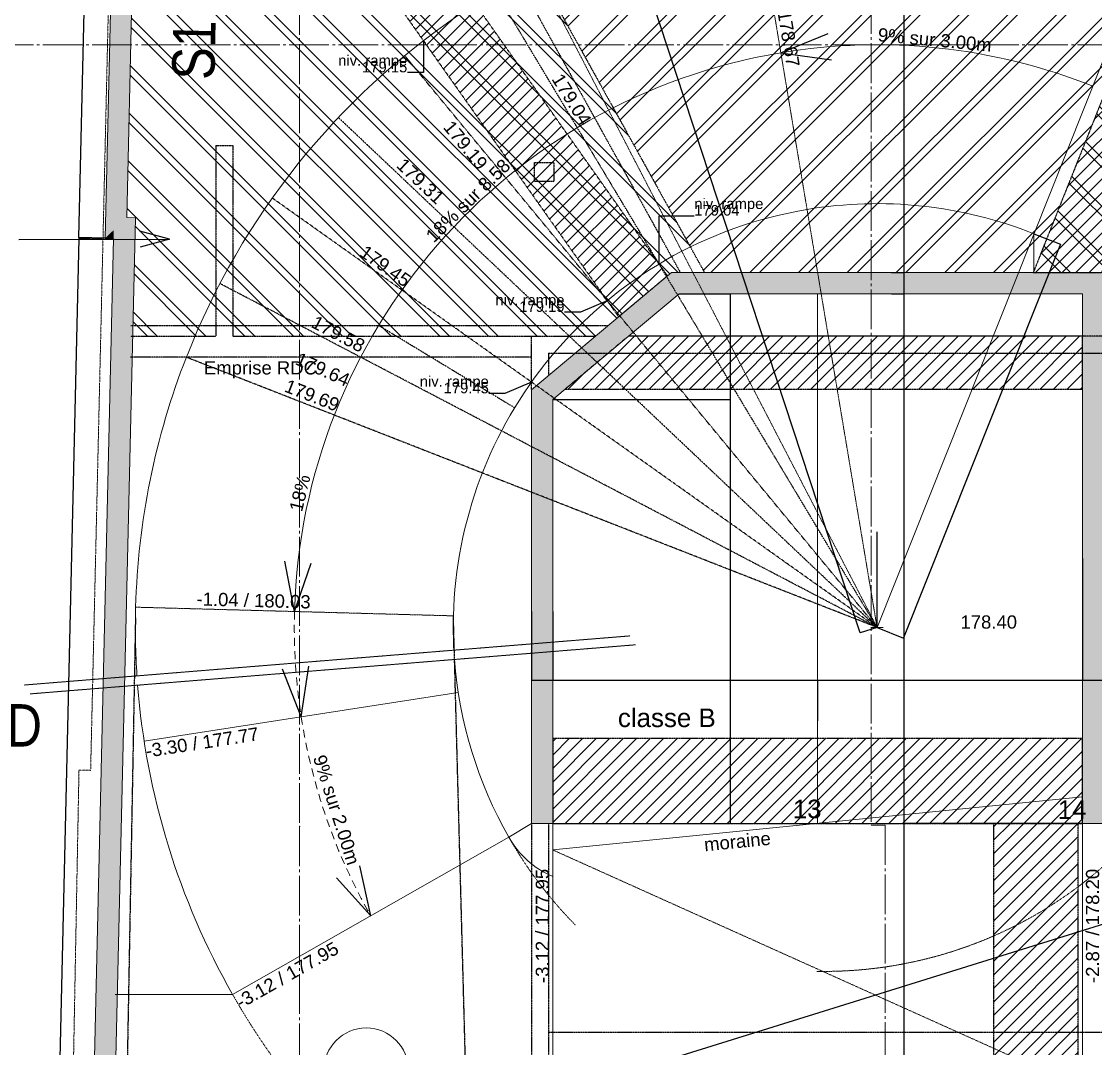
# Model space of a CAD drawing. Header units: centimetres. Extents: x -4990 to 114398, y -61489 to -12305.
# Drawn here: x 56264 to 57278, y -15117 to -14147 of the extents above; entities that cross this region are included whole.
import ezdxf

# ---------------------------------------------------------------- set-up
doc = ezdxf.new("R2010")
doc.units = ezdxf.units.CM
doc.header["$LTSCALE"] = 0.5
for name, pattern in [('Axe 15', [0.88, 0.75, -0.065, 0, -0.065]), ('Mixte 15', [0.93, 0.75, -0.065, 0.05, -0.065]), ('Mixte 8_2 tirets', [0.695, 0.4, -0.065, 0.05, -0.065, 0.05, -0.065]), ('Pointillé 1', [0.09, 0.05, -0.04]), ('Pointillé 1_5', [0.125, 0.075, -0.05]), ('Pointillé 3', [0.25, 0.15, -0.1])]:
    doc.linetypes.add(name, pattern=pattern)
doc.layers.get('0').update_dxf_attribs({"linetype": 'CONTINUOUS'})
doc.layers.get('DEFPOINTS').update_dxf_attribs({"linetype": 'CONTINUOUS'})
for name, color, linetype in [('01_cote_gen', 4, 'CONTINUOUS'), ('01_poch_murs', 253, 'CONTINUOUS'), ('1  Hachures', 7, 'CONTINUOUS'), ('1  Hachures_coupées', 7, 'CONTINUOUS'), ('1  MURS', 7, 'CONTINUOUS'), ('6 COMPL 2D', 7, 'CONTINUOUS'), ('6 Compl 2D 2 Détails', 7, 'CONTINUOUS'), ('6 Traits de Coupes', 7, 'CONTINUOUS'), ('7 ABORDS', 7, 'CONTINUOUS'), ('8  TEXTES', 7, 'CONTINUOUS'), ('8 Text 2 Détails', 7, 'CONTINUOUS'), ('9  COTATIONS', 7, 'CONTINUOUS')]:
    doc.layers.add(name, color=color, linetype=linetype)
doc.styles.get("Standard").update_dxf_attribs({"font": 'arial.ttf'})
doc.styles.add('STYLE_GENERE_1', font='')
doc.styles.add('STYLE_GENERE_2', font='')
doc.styles.add('STYLE_GENERE_3', font='')
doc.styles.get('STYLE_GENERE_1').set_extended_font_data('Arial Occidental')
doc.styles.get('STYLE_GENERE_2').set_extended_font_data('Univers LT 57 Condensed')
doc.styles.get('STYLE_GENERE_3').set_extended_font_data('Arial Occidental')
doc.dimstyles.new('STYLE_GENERE__2', dxfattribs={"dimtxt": 0.1, "dimasz": 0.095, "dimexe": 0.18, "dimexo": 0, "dimgap": 0.09, "dimtad": 1, "dimtih": 1, "dimtoh": 1, "dimdec": 0, "dimlfac": 100, "dimzin": 0, "dimdsep": 46, "dimtxsty": 'STYLE_GENERE_3', "dimblk": 'ARROWHEAD_7', "dimblk1": 'ARROWHEAD_7', "dimblk2": 'ARROWHEAD_7', "dimcen": 0.09, "dimclrd": 7, "dimclre": 7, "dimclrt": 256, "dimadec": 1, "dimazin": 0, "dimtfac": 1, "dimtdec": 4, "dimtmove": 0, "dimatfit": 3, "dimfxl": 1, "dimtolj": 1, "dimtzin": 0, "dimarcsym": 0})
doc.dimstyles.new('STYLE_GENERE__4', dxfattribs={"dimtxt": 0.1, "dimasz": 0.095, "dimexe": 0.18, "dimexo": 0, "dimgap": 0.09, "dimtad": 1, "dimdec": 0, "dimlfac": 100, "dimzin": 0, "dimdsep": 46, "dimtxsty": 'STYLE_GENERE_3', "dimblk": 'ARROWHEAD_7', "dimblk1": 'ARROWHEAD_7', "dimblk2": 'ARROWHEAD_7', "dimcen": 0.09, "dimclrd": 7, "dimclre": 7, "dimclrt": 256, "dimadec": 1, "dimazin": 0, "dimtfac": 1, "dimtdec": 4, "dimtmove": 0, "dimatfit": 3, "dimfxl": 1, "dimtolj": 1, "dimtzin": 0, "dimarcsym": 0})
doc.dimstyles.new('STYLE_GENERE__5', dxfattribs={"dimtxt": 0.1, "dimasz": 0.095, "dimexe": 0.18, "dimexo": 0, "dimgap": 0.09, "dimtad": 1, "dimdec": 0, "dimlfac": 100, "dimzin": 0, "dimdsep": 46, "dimtxsty": 'STYLE_GENERE_3', "dimblk": 'ARROWHEAD_7', "dimblk1": 'ARROWHEAD_7', "dimblk2": 'ARROWHEAD_7', "dimcen": 0.09, "dimclrd": 7, "dimclre": 7, "dimclrt": 256, "dimadec": 1, "dimazin": 0, "dimtfac": 1, "dimtdec": 4, "dimtmove": 2, "dimatfit": 3, "dimfxl": 1, "dimtolj": 1, "dimtzin": 0, "dimarcsym": 0})
doc.dimstyles.new('STYLE_GENERE__7', dxfattribs={"dimtxt": 0.18, "dimasz": 0.1368, "dimexe": 0.18, "dimexo": 0.0625, "dimgap": 0.09, "dimtad": 0, "dimtih": 1, "dimtoh": 1, "dimdec": 4, "dimzin": 0, "dimdsep": 46, "dimtxsty": 'Standard', "dimcen": 0.09, "dimadec": 0, "dimazin": 0, "dimtfac": 1, "dimtdec": 4, "dimtmove": 0, "dimatfit": 3, "dimldrblk": 'ARROWHEAD_5', "dimfxl": 1, "dimtolj": 1, "dimtzin": 0, "dimarcsym": 0})
pattern_1 = [(45, (56251.751, -16104.815), (-6.36396, 6.36396), [])]

# ---------------------------------------------------------------- blocks, each defined once
blk = doc.blocks.new('Mur_335_2', base_point=(5.14, 16.005))
at = {"layer": '1  Hachures_coupées', "linetype": 'Continuous', "lineweight": 0, "true_color": 0x8080c0}
blk.add_hatch(color=163, dxfattribs=at).paths.add_polyline_path([(5.14, 16.005), (6.333, 17.005), (6.26, 17.205), (4.94, 16.098)], flags=0)
at = {"layer": '1  MURS', "color": 5, "linetype": 'Continuous', "lineweight": 0}
for p, q in [((6.26, 17.205), (4.94, 16.098)), ((5.14, 16.005), (6.333, 17.005))]:
    blk.add_line(p, q, dxfattribs=at)
blk = doc.blocks.new('Mur_76_2', base_point=(10.34, 17.005))
at = {"layer": '1  Hachures_coupées', "linetype": 'Continuous', "lineweight": 0, "true_color": 0x8080c0}
blk.add_hatch(color=163, dxfattribs=at).paths.add_polyline_path([(10.34, 17.205), (6.26, 17.205), (6.333, 17.005), (10.14, 17.005)], flags=0)
at = {"layer": '1  MURS', "color": 5, "linetype": 'Continuous', "lineweight": 0}
for p, q in [((10.34, 17.205), (6.26, 17.205)), ((6.333, 17.005), (10.14, 17.005))]:
    blk.add_line(p, q, dxfattribs=at)
blk = doc.blocks.new('Mur_61_2', base_point=(5.14, 12.005))
at = {"layer": '1  Hachures_coupées', "linetype": 'Continuous', "lineweight": 0, "true_color": 0x8080c0}
blk.add_hatch(color=163, dxfattribs=at).paths.add_polyline_path([(5.14, 12.005), (5.14, 16.005), (4.94, 16.098), (4.94, 12.005)], flags=0)
at = {"layer": '1  MURS', "color": 5, "linetype": 'Continuous', "lineweight": 0}
for p, q in [((4.94, 16.098), (4.94, 12.005)), ((5.14, 12.005), (5.14, 16.005)), ((4.94, 12.005), (5.14, 12.005))]:
    blk.add_line(p, q, dxfattribs=at)
blk = doc.blocks.new('Mur_58_2', base_point=(10.34, 12.005))
at = {"layer": '1  Hachures_coupées', "linetype": 'Continuous', "lineweight": 0, "true_color": 0x8080c0}
blk.add_hatch(color=163, dxfattribs=at).paths.add_polyline_path([(10.34, 12.005), (10.34, 17.205), (10.14, 17.005), (10.14, 12.005)], flags=0)
at = {"layer": '1  MURS', "color": 5, "linetype": 'Continuous', "lineweight": 0}
for p, q in [((10.34, 12.005), (10.34, 17.205)), ((10.14, 17.005), (10.14, 12.005)), ((10.14, 12.005), (10.34, 12.005))]:
    blk.add_line(p, q, dxfattribs=at)
blk = doc.blocks.new('Mur_312_2', base_point=(1.072, 24.22))
at = {"layer": '1  Hachures_coupées', "linetype": 'Continuous', "lineweight": 0, "true_color": 0x8080c0}
blk.add_hatch(color=163, dxfattribs=at).paths.add_polyline_path([(1.076, 24.42), (0.916, 17.528), (1.121, 17.724), (1.272, 24.215)], flags=0)
at = {"layer": '1  MURS', "color": 5, "linetype": 'Continuous', "lineweight": 0}
for p, q in [((1.076, 24.42), (0.916, 17.528)), ((1.186, 20.505), (1.272, 24.215)), ((1.121, 17.724), (1.181, 20.305))]:
    blk.add_line(p, q, dxfattribs=at)
blk = doc.blocks.new('Mur_294_2', base_point=(1.001, 17.726))
at = {"layer": '1  Hachures_coupées', "linetype": 'Continuous', "lineweight": 0, "true_color": 0x8080c0}
for points in [[(1.196, 17.522), (1.201, 17.722), (0.996, 17.527)], [(0.836, 2.005), (1.196, 17.522), (0.996, 17.527), (0.636, 2.005)]]:
    blk.add_hatch(color=163, dxfattribs=at).paths.add_polyline_path(points, flags=0)
at = {"layer": '1  MURS', "color": 5, "linetype": 'Continuous', "lineweight": 0}
for p, q in [((0.836, 2.005), (1.201, 17.722)), ((0.996, 17.527), (0.631, 1.805))]:
    blk.add_line(p, q, dxfattribs=at)
blk = doc.blocks.new('Mur_101_2', base_point=(0.921, 17.728))
at = {"layer": '1  Hachures_coupées', "linetype": 'Continuous', "lineweight": 0, "true_color": 0x8080c0}
for points in [[(0.996, 17.527), (1.201, 17.722), (1.121, 17.724), (0.998, 17.607)], [(0.998, 17.607), (0.916, 17.528), (0.996, 17.527)]]:
    blk.add_hatch(color=163, dxfattribs=at).paths.add_polyline_path(points, flags=0)
at = {"layer": '1  MURS', "color": 5, "linetype": 'Continuous', "lineweight": 0}
for p, q in [((1.201, 17.722), (1.121, 17.724)), ((0.916, 17.528), (0.996, 17.527))]:
    blk.add_line(p, q, dxfattribs=at)
blk = doc.blocks.new('Ligne_629_2', base_point=(0.101, 17.515))
at = {"layer": '6 COMPL 2D', "linetype": 'Continuous'}
for p, q in [((1.525, 17.52), (1.245, 17.594)), ((0.101, 17.515), (1.525, 17.52)), ((1.525, 17.52), (1.246, 17.444))]:
    blk.add_line(p, q, dxfattribs=at)
blk = doc.blocks.new('Arc_175_2', base_point=(8.201, 13.855))
at = {"layer": '6 Compl 2D 2 Détails', "linetype": 'Continuous'}
for q in [(2.839, 13.489), (2.59, 13.461)]:
    blk.add_line((2.767, 13.012), q, dxfattribs=at)
at = {"layer": '6 Compl 2D 2 Détails', "color": 194, "linetype": 'Pointillé 3', "lineweight": 0, "true_color": 0x50009f}
blk.add_arc((8.201, 13.855), 5.5, 178.4373, 188.8215, dxfattribs=at)
blk = doc.blocks.new('Arc_176_2', base_point=(8.201, 13.855))
at = {"layer": '6 Compl 2D 2 Détails', "linetype": 'Continuous'}
for q in [(3.32, 11.605), (3.098, 11.49)]:
    blk.add_line((3.423, 11.133), q, dxfattribs=at)
at = {"layer": '6 Compl 2D 2 Détails', "color": 194, "linetype": 'Pointillé 3', "lineweight": 0, "true_color": 0x50009f}
blk.add_arc((8.201, 13.855), 5.5, 188.8215, 209.6695, dxfattribs=at)
blk = doc.blocks.new('Arc_95_2', base_point=(8.201, 13.855))
at = {"layer": '6 Compl 2D 2 Détails', "linetype": 'Continuous'}
for q in [(7.741, 19.461), (7.772, 19.213)]:
    blk.add_line((7.293, 19.28), q, dxfattribs=at)
at = {"layer": '6 Compl 2D 2 Détails', "color": 194, "linetype": 'Continuous', "lineweight": 0, "true_color": 0x50009f}
blk.add_arc((8.201, 13.855), 5.5, 68.2765, 99.5028, dxfattribs=at)
blk = doc.blocks.new('Arc_96_2', base_point=(8.201, 13.855))
at = {"layer": '6 Compl 2D 2 Détails', "linetype": 'Continuous'}
for q in [(2.611, 14.479), (2.861, 14.462)]:
    blk.add_line((2.704, 14.005), q, dxfattribs=at)
at = {"layer": '6 Compl 2D 2 Détails', "color": 194, "linetype": 'Continuous', "lineweight": 0, "true_color": 0x50009f}
blk.add_arc((8.201, 13.855), 5.5, 99.5028, 178.4373, dxfattribs=at)
blk = doc.blocks.new('ARROWHEAD_7')
at = {"color": 0, "linetype": 'Continuous', "lineweight": 0}
for p, q in [((0, 0), (-1, 0)), ((-0.25, 0), (0.25, 0)), ((0, -0.25), (0, 0.25))]:
    blk.add_line(p, q, dxfattribs=at)
blk.add_circle((0, 0), 0.25, dxfattribs=at)
blk = doc.blocks.new('*D676')
at = {"layer": '9  COTATIONS', "color": 7, "linetype": 'Continuous', "lineweight": -2, "transparency": 16777216}
for p, q in [((56745.8, -14704.3), (56745.8, -14769.3)), ((56765.8, -14704.3), (56765.8, -14769.3)), ((56745.8, -14769.1), (56765.7, -14769.1))]:
    blk.add_line(p, q, dxfattribs=at)
at = {"layer": 'DEFPOINTS', "color": 0, "linetype": 'Continuous', "transparency": 16777216}
for p in [(56745.8, -14704.3), (56765.8, -14704.3), (56765.8, -14769.1)]:
    blk.add_point(p, dxfattribs=at)
at = {"layer": '9  COTATIONS', "color": 7, "linetype": 'Continuous', "lineweight": -2, "transparency": 16777216, "xscale": 0.095, "yscale": 0.095, "zscale": 0.095, "rotation": 180}
blk.add_blockref('ARROWHEAD_7', (56745.8, -14769.1), dxfattribs=at)
at = {"layer": '9  COTATIONS', "color": 7, "linetype": 'Continuous', "lineweight": -2, "transparency": 16777216, "xscale": 0.095, "yscale": 0.095, "zscale": 0.095}
blk.add_blockref('ARROWHEAD_7', (56765.8, -14769.1), dxfattribs=at)
at = {"layer": '9  COTATIONS', "color": 194, "linetype": 'Continuous', "true_color": 0x50009f, "transparency": 16777216, "insert": (56755.8, -14769), "char_height": 0.1, "attachment_point": 5, "style": 'STYLE_GENERE_3'}
blk.add_mtext('\\A1;2000', dxfattribs=at)
blk = doc.blocks.new('*D677')
at = {"layer": '9  COTATIONS', "color": 7, "linetype": 'Continuous', "lineweight": -2, "transparency": 16777216}
for p, q in [((56765.8, -14704.3), (56765.8, -14769.3)), ((56765.8, -14769.1), (57015.8, -14769.1)), ((57015.9, -14807.6), (57015.9, -14768.9))]:
    blk.add_line(p, q, dxfattribs=at)
at = {"layer": 'DEFPOINTS', "color": 0, "linetype": 'Continuous', "transparency": 16777216}
for p in [(56765.8, -14704.3), (57015.9, -14769.1), (57015.9, -14807.6)]:
    blk.add_point(p, dxfattribs=at)
at = {"layer": '9  COTATIONS', "color": 7, "linetype": 'Continuous', "lineweight": -2, "transparency": 16777216, "xscale": 0.095, "yscale": 0.095, "zscale": 0.095, "rotation": 180}
blk.add_blockref('ARROWHEAD_7', (56765.8, -14769.1), dxfattribs=at)
at = {"layer": '9  COTATIONS', "color": 7, "linetype": 'Continuous', "lineweight": -2, "transparency": 16777216, "xscale": 0.095, "yscale": 0.095, "zscale": 0.095}
blk.add_blockref('ARROWHEAD_7', (57015.9, -14769.1), dxfattribs=at)
at = {"layer": '9  COTATIONS', "color": 194, "linetype": 'Continuous', "true_color": 0x50009f, "transparency": 16777216, "insert": (56890.8, -14769), "char_height": 0.1, "attachment_point": 5, "style": 'STYLE_GENERE_3'}
blk.add_mtext('\\A1;25010', dxfattribs=at)
blk = doc.blocks.new('*D678')
at = {"layer": '9  COTATIONS', "color": 7, "linetype": 'Continuous', "lineweight": -2, "transparency": 16777216}
for p, q in [((57265.8, -14654.3), (57265.8, -14769.3)), ((57015.9, -14807.6), (57015.9, -14768.9)), ((57015.9, -14769.1), (57265.7, -14769.1))]:
    blk.add_line(p, q, dxfattribs=at)
at = {"layer": 'DEFPOINTS', "color": 0, "linetype": 'Continuous', "transparency": 16777216}
for p in [(57265.8, -14654.3), (57265.8, -14769.1), (57015.9, -14807.6)]:
    blk.add_point(p, dxfattribs=at)
at = {"layer": '9  COTATIONS', "color": 7, "linetype": 'Continuous', "lineweight": -2, "transparency": 16777216, "xscale": 0.095, "yscale": 0.095, "zscale": 0.095, "rotation": 180}
blk.add_blockref('ARROWHEAD_7', (57015.9, -14769.1), dxfattribs=at)
at = {"layer": '9  COTATIONS', "color": 7, "linetype": 'Continuous', "lineweight": -2, "transparency": 16777216, "xscale": 0.095, "yscale": 0.095, "zscale": 0.095}
blk.add_blockref('ARROWHEAD_7', (57265.8, -14769.1), dxfattribs=at)
at = {"layer": '9  COTATIONS', "color": 194, "linetype": 'Continuous', "true_color": 0x50009f, "transparency": 16777216, "insert": (57140.8, -14769), "char_height": 0.1, "attachment_point": 5, "style": 'STYLE_GENERE_3'}
blk.add_mtext('\\A1;24990', dxfattribs=at)
blk = doc.blocks.new('*D679')
at = {"layer": '9  COTATIONS', "color": 7, "linetype": 'Continuous', "lineweight": -2, "transparency": 16777216}
for p, q in [((57265.8, -14654.3), (57265.8, -14769.3)), ((57285.8, -14654.3), (57285.8, -14769.3)), ((57265.8, -14769.1), (57285.7, -14769.1))]:
    blk.add_line(p, q, dxfattribs=at)
at = {"layer": 'DEFPOINTS', "color": 0, "linetype": 'Continuous', "transparency": 16777216}
for p in [(57265.8, -14654.3), (57285.8, -14654.3), (57285.8, -14769.1)]:
    blk.add_point(p, dxfattribs=at)
at = {"layer": '9  COTATIONS', "color": 7, "linetype": 'Continuous', "lineweight": -2, "transparency": 16777216, "xscale": 0.095, "yscale": 0.095, "zscale": 0.095, "rotation": 180}
blk.add_blockref('ARROWHEAD_7', (57265.8, -14769.1), dxfattribs=at)
at = {"layer": '9  COTATIONS', "color": 7, "linetype": 'Continuous', "lineweight": -2, "transparency": 16777216, "xscale": 0.095, "yscale": 0.095, "zscale": 0.095}
blk.add_blockref('ARROWHEAD_7', (57285.8, -14769.1), dxfattribs=at)
at = {"layer": '9  COTATIONS', "color": 194, "linetype": 'Continuous', "true_color": 0x50009f, "transparency": 16777216, "insert": (57275.8, -14769), "char_height": 0.1, "attachment_point": 5, "style": 'STYLE_GENERE_3'}
blk.add_mtext('\\A1;2000', dxfattribs=at)
blk = doc.blocks.new('*D687')
at = {"layer": '9  COTATIONS', "color": 7, "linetype": 'Continuous', "lineweight": -2, "transparency": 16777216}
for p, q in [((57220, -14347.7), (57245.1, -14357.7)), ((57244.9, -14357.7), (57096.9, -14729.1)), ((57071.9, -14719.3), (57097, -14729.3))]:
    blk.add_line(p, q, dxfattribs=at)
at = {"layer": 'DEFPOINTS', "color": 0, "linetype": 'Continuous', "transparency": 16777216}
for p in [(57220, -14347.7), (57071.9, -14719.3), (57096.8, -14729.2)]:
    blk.add_point(p, dxfattribs=at)
at = {"layer": '9  COTATIONS', "color": 7, "linetype": 'Continuous', "lineweight": -2, "transparency": 16777216, "xscale": 0.095, "yscale": 0.095, "zscale": 0.095}
for p, rotation in [((57244.9, -14357.6), 68.27652571938735), ((57096.8, -14729.2), 248.2765257193873)]:
    blk.add_blockref('ARROWHEAD_7', p, dxfattribs=dict(at, rotation=rotation))
at = {"layer": '9  COTATIONS', "color": 194, "linetype": 'Continuous', "true_color": 0x50009f, "transparency": 16777216, "insert": (57170.7, -14543.4), "char_height": 0.1, "attachment_point": 5, "rotation": 68.2765, "style": 'STYLE_GENERE_3'}
blk.add_mtext('\\A1;40000', dxfattribs=at)
blk = doc.blocks.new('*D688')
at = {"layer": '9  COTATIONS', "color": 7, "linetype": 'Continuous', "lineweight": -2, "transparency": 16777216}
for p, q in [((56853.2, -14054.3), (56837.2, -14059.6)), ((57056.1, -14724.4), (56837.4, -14059.6)), ((57071.9, -14719.3), (57055.9, -14724.5))]:
    blk.add_line(p, q, dxfattribs=at)
at = {"layer": 'DEFPOINTS', "color": 0, "linetype": 'Continuous', "transparency": 16777216}
for p in [(56837.4, -14059.5), (56853.2, -14054.3), (57071.9, -14719.3)]:
    blk.add_point(p, dxfattribs=at)
at = {"layer": '9  COTATIONS', "color": 7, "linetype": 'Continuous', "lineweight": -2, "transparency": 16777216, "xscale": 0.095, "yscale": 0.095, "zscale": 0.095}
for p, rotation in [((56837.4, -14059.5), 108.207055415), ((57056.1, -14724.5), 288.207055415)]:
    blk.add_blockref('ARROWHEAD_7', p, dxfattribs=dict(at, rotation=rotation))
at = {"layer": '9  COTATIONS', "color": 194, "linetype": 'Continuous', "true_color": 0x50009f, "transparency": 16777216, "insert": (56946.9, -14392), "char_height": 0.1, "attachment_point": 5, "rotation": 288.2071, "style": 'STYLE_GENERE_3'}
blk.add_mtext('\\A1;70000', dxfattribs=at)
blk = doc.blocks.new('*D690')
at = {"layer": '9  COTATIONS', "color": 7, "linetype": 'Continuous', "lineweight": -2, "transparency": 16777216}
for p, q in [((56318.5, -14352.3), (56282, -15923.5)), ((56351.4, -14353), (56318.3, -14352.2)), ((56314.9, -15924.3), (56281.8, -15923.5))]:
    blk.add_line(p, q, dxfattribs=at)
at = {"layer": 'DEFPOINTS', "color": 0, "linetype": 'Continuous', "transparency": 16777216}
for p in [(56351.4, -14353), (56282, -15923.6), (56314.9, -15924.3)]:
    blk.add_point(p, dxfattribs=at)
at = {"layer": '9  COTATIONS', "color": 7, "linetype": 'Continuous', "lineweight": -2, "transparency": 16777216, "xscale": 0.095, "yscale": 0.095, "zscale": 0.095}
for p, rotation in [((56318.5, -14352.3), 88.66972917960341), ((56282, -15923.6), 268.6697291796034)]:
    blk.add_blockref('ARROWHEAD_7', p, dxfattribs=dict(at, rotation=rotation))
at = {"layer": '9  COTATIONS', "color": 194, "linetype": 'Continuous', "true_color": 0x50009f, "transparency": 16777216, "insert": (56300.1, -15137.9), "char_height": 0.1, "attachment_point": 5, "rotation": 88.6697, "style": 'STYLE_GENERE_3'}
blk.add_mtext('\\A1;157172', dxfattribs=at)
blk = doc.blocks.new('*D717')
at = {"layer": '9  COTATIONS', "color": 7, "linetype": 'Continuous', "lineweight": -2, "transparency": 16777216}
for p, q in [((57265.8, -14904.3), (57097.2, -14904.3)), ((57097.4, -15404.2), (57097.4, -14904.4)), ((57181.8, -15404.3), (57097.2, -15404.3))]:
    blk.add_line(p, q, dxfattribs=at)
at = {"layer": 'DEFPOINTS', "color": 0, "linetype": 'Continuous', "transparency": 16777216}
for p in [(57097.4, -14904.3), (57265.8, -14904.3), (57181.8, -15404.3)]:
    blk.add_point(p, dxfattribs=at)
at = {"layer": '9  COTATIONS', "color": 7, "linetype": 'Continuous', "lineweight": -2, "transparency": 16777216, "xscale": 0.095, "yscale": 0.095, "zscale": 0.095}
for p, rotation in [((57097.4, -14904.3), 90), ((57097.4, -15404.3), 270)]:
    blk.add_blockref('ARROWHEAD_7', p, dxfattribs=dict(at, rotation=rotation))
at = {"layer": '9  COTATIONS', "color": 194, "linetype": 'Continuous', "true_color": 0x50009f, "transparency": 16777216, "insert": (57097.2, -15154.3), "char_height": 0.1, "attachment_point": 5, "rotation": 90, "style": 'STYLE_GENERE_3'}
blk.add_mtext('\\A1;49999', dxfattribs=at)
blk = doc.blocks.new('*D718')
at = {"layer": '9  COTATIONS', "color": 7, "linetype": 'Continuous', "lineweight": -2, "transparency": 16777216}
for p, q in [((57085.4, -14404.3), (57097.6, -14404.3)), ((57097.4, -14904.2), (57097.4, -14404.4)), ((57265.8, -14904.3), (57097.2, -14904.3))]:
    blk.add_line(p, q, dxfattribs=at)
at = {"layer": 'DEFPOINTS', "color": 0, "linetype": 'Continuous', "transparency": 16777216}
for p in [(57085.4, -14404.3), (57097.4, -14404.3), (57265.8, -14904.3)]:
    blk.add_point(p, dxfattribs=at)
at = {"layer": '9  COTATIONS', "color": 7, "linetype": 'Continuous', "lineweight": -2, "transparency": 16777216, "xscale": 0.095, "yscale": 0.095, "zscale": 0.095}
for p, rotation in [((57097.4, -14404.3), 90), ((57097.4, -14904.3), 270)]:
    blk.add_blockref('ARROWHEAD_7', p, dxfattribs=dict(at, rotation=rotation))
at = {"layer": '9  COTATIONS', "color": 194, "linetype": 'Continuous', "true_color": 0x50009f, "transparency": 16777216, "insert": (57097.2, -14654.3), "char_height": 0.1, "attachment_point": 5, "rotation": 90, "style": 'STYLE_GENERE_3'}
blk.add_mtext('\\A1;50000', dxfattribs=at)
blk = doc.blocks.new('*D719')
at = {"layer": '9  COTATIONS', "color": 7, "linetype": 'Continuous', "lineweight": -2, "transparency": 16777216}
for p, q in [((57085.4, -14384.3), (57097.6, -14384.3)), ((57097.4, -14404.2), (57097.4, -14384.4)), ((57085.4, -14404.3), (57097.6, -14404.3))]:
    blk.add_line(p, q, dxfattribs=at)
at = {"layer": 'DEFPOINTS', "color": 0, "linetype": 'Continuous', "transparency": 16777216}
for p in [(57085.4, -14384.3), (57097.4, -14384.3), (57085.4, -14404.3)]:
    blk.add_point(p, dxfattribs=at)
at = {"layer": '9  COTATIONS', "color": 7, "linetype": 'Continuous', "lineweight": -2, "transparency": 16777216, "xscale": 0.095, "yscale": 0.095, "zscale": 0.095}
for p, rotation in [((57097.4, -14384.3), 90), ((57097.4, -14404.3), 270)]:
    blk.add_blockref('ARROWHEAD_7', p, dxfattribs=dict(at, rotation=rotation))
at = {"layer": '9  COTATIONS', "color": 194, "linetype": 'Continuous', "true_color": 0x50009f, "transparency": 16777216, "insert": (57097.2, -14394.3), "char_height": 0.1, "attachment_point": 5, "rotation": 90, "style": 'STYLE_GENERE_3'}
blk.add_mtext('\\A1;2000', dxfattribs=at)
blk = doc.blocks.new('*D720')
at = {"layer": '9  COTATIONS', "color": 7, "linetype": 'Continuous', "lineweight": -2, "transparency": 16777216}
for p, q in [((56947.7, -13964.3), (57097.6, -13964.3)), ((57097.4, -14384.2), (57097.4, -13964.4)), ((57085.4, -14384.3), (57097.6, -14384.3))]:
    blk.add_line(p, q, dxfattribs=at)
at = {"layer": 'DEFPOINTS', "color": 0, "linetype": 'Continuous', "transparency": 16777216}
for p in [(56947.7, -13964.3), (57097.4, -13964.3), (57085.4, -14384.3)]:
    blk.add_point(p, dxfattribs=at)
at = {"layer": '9  COTATIONS', "color": 7, "linetype": 'Continuous', "lineweight": -2, "transparency": 16777216, "xscale": 0.095, "yscale": 0.095, "zscale": 0.095}
for p, rotation in [((57097.4, -13964.3), 90), ((57097.4, -14384.3), 270)]:
    blk.add_blockref('ARROWHEAD_7', p, dxfattribs=dict(at, rotation=rotation))
at = {"layer": '9  COTATIONS', "color": 194, "linetype": 'Continuous', "true_color": 0x50009f, "transparency": 16777216, "insert": (57097.2, -14174.3), "char_height": 0.1, "attachment_point": 5, "rotation": 90, "style": 'STYLE_GENERE_3'}
blk.add_mtext('\\A1;42001', dxfattribs=at)
blk = doc.blocks.new('*D724')
at = {"layer": '9  COTATIONS', "color": 7, "linetype": 'Continuous', "lineweight": -2, "transparency": 16777216}
for p, q in [((56765.8, -14504.3), (56933.7, -14504.3)), ((56933.5, -14904.2), (56933.5, -14504.4)), ((56765.8, -14904.3), (56933.7, -14904.3))]:
    blk.add_line(p, q, dxfattribs=at)
at = {"layer": 'DEFPOINTS', "color": 0, "linetype": 'Continuous', "transparency": 16777216}
for p in [(56765.8, -14504.3), (56933.5, -14504.3), (56765.8, -14904.3)]:
    blk.add_point(p, dxfattribs=at)
at = {"layer": '9  COTATIONS', "color": 7, "linetype": 'Continuous', "lineweight": -2, "transparency": 16777216, "xscale": 0.095, "yscale": 0.095, "zscale": 0.095}
for p, rotation in [((56933.5, -14504.3), 90), ((56933.5, -14904.3), 270)]:
    blk.add_blockref('ARROWHEAD_7', p, dxfattribs=dict(at, rotation=rotation))
at = {"layer": '9  COTATIONS', "color": 194, "linetype": 'Continuous', "true_color": 0x50009f, "transparency": 16777216, "insert": (56933.3, -14704.3), "char_height": 0.1, "attachment_point": 5, "rotation": 90, "style": 'STYLE_GENERE_3'}
blk.add_mtext('\\A1;40001', dxfattribs=at)
blk = doc.blocks.new('*D725')
at = {"layer": '9  COTATIONS', "color": 7, "linetype": 'Continuous', "lineweight": -2, "transparency": 16777216}
for p, q in [((56885, -14404.3), (56933.7, -14404.3)), ((56933.5, -14504.2), (56933.5, -14404.4)), ((56765.8, -14504.3), (56933.7, -14504.3))]:
    blk.add_line(p, q, dxfattribs=at)
at = {"layer": 'DEFPOINTS', "color": 0, "linetype": 'Continuous', "transparency": 16777216}
for p in [(56885, -14404.3), (56933.5, -14404.3), (56765.8, -14504.3)]:
    blk.add_point(p, dxfattribs=at)
at = {"layer": '9  COTATIONS', "color": 7, "linetype": 'Continuous', "lineweight": -2, "transparency": 16777216, "xscale": 0.095, "yscale": 0.095, "zscale": 0.095}
for p, rotation in [((56933.5, -14404.3), 90), ((56933.5, -14504.3), 270)]:
    blk.add_blockref('ARROWHEAD_7', p, dxfattribs=dict(at, rotation=rotation))
at = {"layer": '9  COTATIONS', "color": 194, "linetype": 'Continuous', "true_color": 0x50009f, "transparency": 16777216, "insert": (56933.3, -14454.3), "char_height": 0.1, "attachment_point": 5, "rotation": 90, "style": 'STYLE_GENERE_3'}
blk.add_mtext('\\A1;9999', dxfattribs=at)
blk = doc.blocks.new('*D726')
at = {"layer": '9  COTATIONS', "color": 7, "linetype": 'Continuous', "lineweight": -2, "transparency": 16777216}
for p, q in [((56318.5, -14351.3), (56334.5, -13662.3)), ((56359.4, -13662.8), (56334.4, -13662.2)), ((56343.4, -14352), (56318.3, -14351.4))]:
    blk.add_line(p, q, dxfattribs=at)
at = {"layer": 'DEFPOINTS', "color": 0, "linetype": 'Continuous', "transparency": 16777216}
for p in [(56334.5, -13662.2), (56359.4, -13662.8), (56343.4, -14352)]:
    blk.add_point(p, dxfattribs=at)
at = {"layer": '9  COTATIONS', "color": 7, "linetype": 'Continuous', "lineweight": -2, "transparency": 16777216, "xscale": 0.095, "yscale": 0.095, "zscale": 0.095}
for p, rotation in [((56334.5, -13662.2), 88.66762170919), ((56318.5, -14351.4), 268.66762170919)]:
    blk.add_blockref('ARROWHEAD_7', p, dxfattribs=dict(at, rotation=rotation))
at = {"layer": '9  COTATIONS', "color": 194, "linetype": 'Continuous', "true_color": 0x50009f, "transparency": 16777216, "insert": (56326.4, -14006.8), "char_height": 0.1, "attachment_point": 5, "rotation": 88.6676, "style": 'STYLE_GENERE_3'}
blk.add_mtext('\\A1;68934', dxfattribs=at)
blk = doc.blocks.new('Plan de coupe_3_2', base_point=(8.147, 25.664))
at = {"layer": '6 Traits de Coupes', "color": 142, "linetype": 'Mixte 15', "lineweight": 0, "true_color": 0x009de0}
for p, q in [((8.147, 25.414), (8.147, 11.988)), ((8.147, 11.988), (8.279, 11.988)), ((8.279, 11.988), (8.279, 0.053))]:
    blk.add_line(p, q, dxfattribs=at)
blk = doc.blocks.new('Plan de coupe_5_2', base_point=(2.751, 25.654))
at = {"layer": '6 Traits de Coupes', "color": 142, "linetype": 'Mixte 15', "lineweight": 0, "true_color": 0x009de0}
for p, q in [((2.751, 25.404), (2.751, 11.976)), ((2.751, 11.976), (2.751, 0.044))]:
    blk.add_line(p, q, dxfattribs=at)
blk.add_point((2.751, 11.976), dxfattribs=at)
blk = doc.blocks.new('Plan de coupe_1_2', base_point=(-0.386, 19.355))
at = {"layer": '6 Traits de Coupes', "color": 142, "linetype": 'Mixte 15', "lineweight": 0, "true_color": 0x009de0}
blk.add_line((-0.136, 19.355), (26.639, 19.355), dxfattribs=at)
blk = doc.blocks.new('ARROWHEAD_5')
at = {"color": 0, "linetype": 'Continuous', "lineweight": 0}
blk.add_line((0, 0), (-1, 0), dxfattribs=at)
blk.add_solid([(-1, 0.2679), (0, 0), (-1, -0.2679), (-1, 0.2679)], dxfattribs=at)

msp = doc.modelspace()

# ---------------------------------------------------------------- hatches: boundary and pattern name
at = {"layer": '1  Hachures', "linetype": 'Continuous', "lineweight": 0, "true_color": 0x828282}
h = msp.add_hatch(dxfattribs=at)
h.set_pattern_fill('ISOLATION_2_0002', color=8, scale=100, style=0, pattern_type=2)
h.set_pattern_definition([(135, (58004.29, -14214.807), (22.981, 22.981), []), (135, (57999.694, -14219.403), (22.981, 22.981), [])])
h.paths.add_polyline_path([(57285.751, -14444.303), (58322.751, -14444.303), (58322.751, -14545.317), (58776.135, -14545.317), (58769.661, -14399.31), (58452.944, -14399.304), (58452.944, -13879.304), (57452.945, -13879.309), (57452.945, -13964.301), (57386.663, -13964.301), (57219.326, -14384.3), (57285.751, -14384.3)], flags=0)
h = msp.add_hatch(dxfattribs=at)
h.set_pattern_fill('ISOLATION_2_0002', color=8, scale=100, style=0, pattern_type=2)
h.set_pattern_definition([(45, (56251.75, -16104.815), (-22.98097, 22.98097), []), (45, (56247.154, -16100.22), (-22.98097, 22.98097), [])])
h.paths.add_polyline_path([(56909.052, -14384.3), (57219.326, -14384.3), (57386.663, -13964.301), (56737.196, -13964.301), (56737.196, -14074.301)], flags=0)
h = msp.add_hatch(dxfattribs=at)
h.set_pattern_fill('ISOLATION_2_0002', color=8, scale=100, style=0, pattern_type=2)
h.set_pattern_definition([(135, (56637.154, -14229.302), (22.981, 22.981), []), (135, (56632.558, -14233.898), (22.981, 22.981), [])])
h.paths.add_polyline_path([(56369.257, -14444.303), (56806.187, -14444.303), (56877.763, -14384.3), (56909.052, -14384.3), (56737.196, -14074.301), (56369.846, -14074.301), (56363.852, -14332.444), (56371.851, -14332.629)], flags=0)
at = {"layer": '1  Hachures_coupées', "linetype": 'Continuous'}
h = msp.add_hatch(dxfattribs=at)
h.set_pattern_fill('BLOC_THERMIQUE_0002', color=256, scale=100, style=0, pattern_type=2)
h.set_pattern_definition(pattern_1)
h.paths.add_polyline_path([(57386.663, -13964.301), (57219.322, -14384.31), (57283.908, -14384.31), (57451.25, -13964.301)])
h = msp.add_hatch(dxfattribs=at)
h.set_pattern_fill('BLOC_THERMIQUE_0002', color=256, scale=100, style=0, pattern_type=2)
h.set_pattern_definition(pattern_1)
h.paths.add_polyline_path([(56874.058, -14387.405), (56652.763, -14074.301), (56579.294, -14074.301), (56827.925, -14426.08)])
h = msp.add_hatch(dxfattribs=at)
h.set_pattern_fill('BLOC_THERMIQUE_0002', color=256, scale=100, style=0, pattern_type=2)
h.set_pattern_definition(pattern_1)
h.paths.add_polyline_path([(56777.68, -14494.3), (57265.751, -14494.3), (57265.751, -14444.303), (56837.318, -14444.303)])
h = msp.add_hatch(dxfattribs=at)
h.set_pattern_fill('BLOC_THERMIQUE_0002', color=256, scale=100, style=0, pattern_type=2)
h.set_pattern_definition(pattern_1)
h.paths.add_polyline_path([(56765.751, -14824.31), (56765.751, -14904.306), (57265.751, -14904.306), (57265.751, -14824.31)])
h = msp.add_hatch(dxfattribs=at)
h.set_pattern_fill('BLOC_THERMIQUE_0002', color=256, scale=100, style=0, pattern_type=2)
h.set_pattern_definition(pattern_1)
h.paths.add_polyline_path([(57181.751, -15404.3), (57261.751, -15404.3), (57261.751, -14904.3), (57181.751, -14904.3)])

# ---------------------------------------------------------------- linework, layer by layer
at = {"layer": '01_cote_gen'}
msp.add_line((57071.9, -14719.298), (57071.9, -14629.234), dxfattribs=at)
at = {"layer": '01_poch_murs'}
msp.add_line((37832.394, -21056.715), (64082.109, -12882.714), dxfattribs=at)
at = {"layer": '1  Hachures_coupées', "linetype": 'Pointillé 1', "flags": 128}
for points in [[(57386.663, -13964.301), (57219.322, -14384.31), (57283.908, -14384.31), (57451.25, -13964.301)], [(56874.058, -14387.405), (56652.763, -14074.301), (56579.294, -14074.301), (56827.925, -14426.08)], [(56777.68, -14494.3), (57265.751, -14494.3), (57265.751, -14444.303), (56837.318, -14444.303)], [(56765.751, -14824.31), (56765.751, -14904.306), (57265.751, -14904.306), (57265.751, -14824.31)], [(57181.751, -15404.3), (57261.751, -15404.3), (57261.751, -14904.3), (57181.751, -14904.3)]]:
    msp.add_lwpolyline(points, close=True, dxfattribs=at)
at = {"layer": '6 COMPL 2D', "color": 194, "linetype": 'Pointillé 3', "lineweight": 0, "true_color": 0x50009f}
for p, q in [((57071.9, -14719.298), (56956.332, -14028.904)), ((57071.9, -14719.298), (56737.196, -14074.301)), ((56672.048, -14708.39), (56372.16, -14700.209))]:
    msp.add_line(p, q, dxfattribs=at)
at = {"layer": '6 COMPL 2D', "linetype": 'Pointillé 1_5'}
for p, q in [((56714.329, -14074.301), (56886.185, -14384.3)), ((56737.196, -14074.301), (56909.052, -14384.3)), ((57071.9, -14719.298), (56711.887, -14118.973)), ((57071.9, -14719.298), (56626.147, -14179.572)), ((57071.9, -14719.298), (56563.562, -14238.057)), ((56447.747, -14264.303), (56447.747, -14444.302)), ((56447.747, -14264.303), (56463.747, -14264.303)), ((56463.747, -14264.303), (56463.747, -14444.303)), ((56748.743, -14298.307), (56748.743, -14280.307)), ((56748.743, -14280.307), (56766.743, -14280.307)), ((56766.743, -14280.307), (56766.743, -14298.307)), ((56766.743, -14298.307), (56748.743, -14298.307)), ((57071.9, -14719.298), (56501.14, -14314.041)), ((57071.9, -14719.298), (56451.679, -14394.758)), ((56367.489, -14434.303), (56818.115, -14434.303)), ((56729.789, -14512.029), (56601.498, -14434.303)), ((56367.257, -14444.303), (56447.747, -14444.303)), ((56463.747, -14444.303), (56806.187, -14444.303)), ((56745.751, -14494.968), (56745.751, -14444.303)), ((58322.751, -14444.303), (56837.318, -14444.303)), ((56745.751, -14464.302), (56366.792, -14464.302)), ((57071.9, -14719.298), (56419.997, -14464.302)), ((56761.751, -14460.303), (56761.751, -14481.555)), ((56761.751, -14460.303), (57668.751, -14460.303)), ((56684.869, -15183.24), (56672.048, -14708.39)), ((56371.981, -14709.937), (56352.878, -15743.24)), ((56745.751, -14904.3), (56745.751, -15764.305)), ((56761.751, -14904.3), (56761.751, -15904.302)), ((56761.751, -15101.303), (57350.751, -15101.303))]:
    msp.add_line(p, q, dxfattribs=at)
at = {"layer": '6 COMPL 2D', "color": 18, "linetype": 'Continuous', "lineweight": 0}
for p, q in [((57071.9, -14719.298), (57071.9, -14713.386)), ((57065.987, -14719.298), (57077.812, -14719.298)), ((57077.812, -14719.298), (57065.987, -14719.298))]:
    msp.add_line(p, q, dxfattribs=at)
at = {"layer": '6 COMPL 2D', "color": 194, "linetype": 'Continuous', "lineweight": 0, "true_color": 0x50009f}
for p, q in [((56676.631, -14780.641), (56380.18, -14826.648)), ((56765.751, -14929.3), (57265.751, -14879.3))]:
    msp.add_line(p, q, dxfattribs=at)
at = {"layer": '6 COMPL 2D', "color": 18, "linetype": 'Continuous', "lineweight": 0}
msp.add_circle((56589.81, -15137.425), 40, dxfattribs=at)
at = {"layer": '6 COMPL 2D', "color": 194, "linetype": 'Continuous', "lineweight": 0, "true_color": 0x50009f}
for centre, radius, start, end in [((57071.9, -14719.298), 700, 90, 158.636691), ((57071.9, -14719.298), 400, 68.276526, 99.502826), ((57071.9, -14719.298), 400, 99.502826, 140.395029), ((57071.9, -14719.298), 700, 158.636691, 178.437331), ((57071.9, -14719.298), 400, 140.395029, 178.437331), ((57071.9, -14719.298), 700, 178.437331, 183.748043), ((57071.9, -14719.298), 400, 178.437331, 183.081364), ((57071.9, -14719.298), 400, 184.341525, 209.669484), ((57071.9, -14719.298), 700, 184.468062, 209.669484), ((56799.213, -14875.181), 85.904, 209.358357, 247.075409)]:
    msp.add_arc(centre, radius, start, end, dxfattribs=at)
at = {"layer": '6 COMPL 2D', "color": 194, "linetype": 'Pointillé 3', "lineweight": 0, "true_color": 0x50009f}
for centre, radius, start, end in [((57021.767, -14644.017), 400, 269.062676, 0), ((57021.767, -14644.017), 700, 269.848894, 0), ((57071.9, -14719.298), 400, 209.669484, 224.654123), ((57071.9, -14719.298), 700, 209.669484, 231.931565)]:
    msp.add_arc(centre, radius, start, end, dxfattribs=at)
at = {"layer": '6 Compl 2D 2 Détails', "color": 194, "linetype": 'Continuous', "lineweight": 0, "true_color": 0x50009f}
for p, q in [((57071.9, -14719.298), (57330.989, -14069.012)), ((57219.95, -14347.706), (57219.95, -14384.3)), ((56724.341, -14917.297), (56745.751, -14904.306)), ((56765.751, -14904.3), (56765.751, -15404.3)), ((57265.751, -14904.3), (57265.751, -15404.3)), ((56724.341, -14917.297), (56463.673, -15065.796)), ((56463.673, -15065.796), (56352.823, -15065.796))]:
    msp.add_line(p, q, dxfattribs=at)
at = {"layer": '6 Compl 2D 2 Détails', "color": 18, "linetype": 'Continuous', "lineweight": 0}
for p, q in [((57015.751, -14904.3), (57015.751, -14404.3)), ((57265.751, -14904.306), (56765.751, -14904.306))]:
    msp.add_line(p, q, dxfattribs=at)
at = {"layer": '6 Compl 2D 2 Détails', "color": 18, "linetype": 'Axe 15', "lineweight": 0}
for p, q in [((56838.602, -14727.327), (56266.978, -14773.688)), ((56844.054, -14735.71), (56272.43, -14782.071))]:
    msp.add_line(p, q, dxfattribs=at)
at = {"layer": '6 Compl 2D 2 Détails', "color": 194, "linetype": 'Pointillé 3', "lineweight": 0, "true_color": 0x50009f}
msp.add_line((56765.751, -14929.3), (57265.751, -15154.3), dxfattribs=at)
at = {"layer": '7 ABORDS', "color": 30, "linetype": 'Mixte 8_2 tirets', "lineweight": 0, "true_color": 0xf5970a, "flags": 128}
msp.add_lwpolyline([(58767.665, -13724.18), (58865.704, -15934.304), (58871.942, -16076.182), (56291.259, -16096.631), (56312.468, -15182.993), (56318.661, -14853.963), (56329.658, -14854.229), (56357.43, -13660.19)], close=True, dxfattribs=at)

# ---------------------------------------------------------------- block references
at = {"layer": '1  MURS', "color": 5, "lineweight": 0, "xscale": 100, "yscale": 100, "zscale": 100}
for name, p in [('Mur_312_2', (56358.932, -13682.809)), ('Mur_294_2', (56351.856, -14332.165)), ('Mur_101_2', (56343.857, -14331.979)), ('Mur_335_2', (56765.751, -14504.3)), ('Mur_76_2', (57285.751, -14404.31)), ('Mur_58_2', (57285.751, -14904.296)), ('Mur_61_2', (56765.751, -14904.306))]:
    msp.add_blockref(name, p, dxfattribs=at)
at = {"layer": '6 COMPL 2D', "linetype": 'Continuous', "xscale": 100, "yscale": 100, "zscale": 100}
msp.add_blockref('Ligne_629_2', (56261.81, -14353.278), dxfattribs=at)
at = {"layer": '6 Compl 2D 2 Détails', "color": 194, "linetype": 'Continuous', "lineweight": 0, "true_color": 0x50009f, "xscale": 100, "yscale": 100, "zscale": 100}
for name in ['Arc_95_2', 'Arc_96_2']:
    msp.add_blockref(name, (57071.9, -14719.298), dxfattribs=at)
at = {"layer": '6 Compl 2D 2 Détails', "color": 194, "linetype": 'Pointillé 3', "lineweight": 0, "true_color": 0x50009f, "xscale": 100, "yscale": 100, "zscale": 100}
for name in ['Arc_175_2', 'Arc_176_2']:
    msp.add_blockref(name, (57071.9, -14719.298), dxfattribs=at)
at = {"layer": '6 Traits de Coupes', "color": 142, "lineweight": 0, "true_color": 0x009de0, "xscale": 100, "yscale": 100, "zscale": 100}
for name, p in [('Plan de coupe_5_2', (56526.9, -13539.38)), ('Plan de coupe_3_2', (57066.456, -13538.416)), ('Plan de coupe_1_2', (56213.111, -14169.298))]:
    msp.add_blockref(name, p, dxfattribs=at)

# ---------------------------------------------------------------- texts
at = {"layer": '6 COMPL 2D', "color": 194, "linetype": 'Pointillé 3', "lineweight": 0, "true_color": 0x50009f, "insert": (56968.768, -14084.818), "char_height": 12.5, "attachment_point": 7, "rotation": 279.502826}
msp.add_mtext('{-2.40 / 178.67}', dxfattribs=at)
at = {"layer": '8  TEXTES', "linetype": 'Continuous', "char_height": 12.5, "attachment_point": 7}
for s, insert, rotation in [('{9% sur 3.00m}', (57072.208, -14166.004), 354.64689), ('{18% sur 8.58}', (56653.666, -14357.055), 44.506162), ('{18%}', (56529.31, -14610.923), 76.505063), ('{9% sur 2.00m}', (56539.19, -14842.195), 287.708263), ('{moraine}', (56909.345, -14930.858), 5.710593)]:
    msp.add_mtext(s, dxfattribs=dict(at, insert=insert, rotation=rotation))
at = {"layer": '8  TEXTES', "linetype": 'Continuous', "char_height": 10, "line_spacing_factor": 0.37365, "style": 'STYLE_GENERE_1'}
for s, insert, width, attachment_point in [('{niv. rampe\\P179.15}', (56628.533, -14195.48), 63.90864, 9), ('{niv. rampe\\P179.04}', (56899.409, -14330.721), 63.90859, 7), ('{niv. rampe\\P179.19}', (56776.943, -14421.611), 63.90865, 9), ('{niv. rampe\\P179.45}', (56705.511, -14498.45), 63.90881, 9)]:
    msp.add_mtext(s, dxfattribs=dict(at, insert=insert, width=width, attachment_point=attachment_point))
at = {"layer": '8  TEXTES', "color": 18, "linetype": 'Continuous', "lineweight": 0, "char_height": 12.5, "attachment_point": 7}
for s, insert, rotation in [('{179.04}', (56764.134, -14201.653), 301.898963), ('{179.19}', (56661.587, -14247.574), 309.552833), ('{179.31}', (56617.271, -14284.346), 316.568436), ('{179.45}', (56582.377, -14368.001), 324.624), ('{179.58}', (56536.792, -14435.56), 332.37851), ('{179.64}', (56521.74, -14470.742), 335.974965), ('{179.69}', (56511.452, -14496.522), 338.636691), ('{-1.04 / 180.03}', (56429.421, -14698.736), 358.437416), ('{-3.30 / 177.77}', (56382.63, -14842.436), 8.821527), ('{-3.12 / 177.95}', (56762.442, -15054.968), 90), ('{-2.87 / 178.20}', (57281.728, -15054.968), 90), ('{-3.12 / 177.95}', (56471.581, -15079.678), 29.669484)]:
    msp.add_mtext(s, dxfattribs=dict(at, insert=insert, rotation=rotation))
at = {"layer": '8  TEXTES', "linetype": 'Continuous', "attachment_point": 7}
for s, insert, char_height in [('{Emprise RDC}', (56436.571, -14484.304), 12.5), ('{178.40}', (57150.624, -14720.627), 12.5), ('{classe B}', (56827.298, -14813.632), 17.5), ('{13}', (56992.391, -14899.667), 17.5), ('{14}', (57242.391, -14900.052), 17.5)]:
    msp.add_mtext(s, dxfattribs=dict(at, insert=insert, char_height=char_height))
at = {"layer": '8  TEXTES', "linetype": 'Continuous', "insert": (56250.611, -14811.751), "char_height": 40, "attachment_point": 4, "style": 'STYLE_GENERE_2'}
msp.add_mtext('{D}', dxfattribs=at)
at = {"layer": '8 Text 2 Détails', "color": 142, "linetype": 'Continuous', "lineweight": 0, "true_color": 0x009de0, "insert": (56427.357, -14174.194), "char_height": 40, "attachment_point": 5, "rotation": 88.669729, "style": 'STYLE_GENERE_2'}
msp.add_mtext('{S1}', dxfattribs=at)

# ---------------------------------------------------------------- dimensions: what is measured, and where the dimension line sits
at = {"layer": '9  COTATIONS', "linetype": 'Continuous'}
for base, p1, p2, angle, dimstyle, picture, middle in [((56334.531, -13662.237), (56343.393, -14351.974), (56359.396, -13662.815), 88.667622, 'STYLE_GENERE__4', '*D726', (56326.377, -14006.812)), ((57097.371, -13964.301), (57085.388, -14384.31), (56947.685, -13964.301), 90, 'STYLE_GENERE__4', '*D720', (57097.231, -14174.305)), ((56837.392, -14059.539), (57071.9, -14719.298), (56853.183, -14054.345), 108.207055, 'STYLE_GENERE__5', '*D688', (56946.883, -14391.972)), ((56281.994, -15923.552), (56351.372, -14353.016), (56314.884, -15924.316), 268.669729, 'STYLE_GENERE__4', '*D690', (56300.098, -15137.899)), ((57096.839, -14729.235), (57219.95, -14347.706), (57071.9, -14719.298), 248.276526, 'STYLE_GENERE__4', '*D687', (57170.734, -14543.387)), ((57097.371, -14384.31), (57085.388, -14404.31), (57085.388, -14384.31), 90, 'STYLE_GENERE__4', '*D719', (57097.231, -14394.31)), ((56933.474, -14404.31), (56765.751, -14504.3), (56885.025, -14404.31), 90, 'STYLE_GENERE__4', '*D725', (56933.334, -14454.305)), ((57097.371, -14404.31), (57265.751, -14904.306), (57085.388, -14404.31), 90, 'STYLE_GENERE__4', '*D718', (57097.231, -14654.308)), ((56933.474, -14504.3), (56765.751, -14904.306), (56765.751, -14504.3), 90, 'STYLE_GENERE__4', '*D724', (56933.334, -14704.303)), ((57097.371, -14904.306), (57181.751, -15404.3), (57265.751, -14904.306), 90, 'STYLE_GENERE__4', '*D717', (57097.231, -15154.303))]:
    dim = msp.add_linear_dim(base=base, p1=p1, p2=p2, angle=angle, dimstyle=dimstyle, dxfattribs=at)
    dim.commit()
    dim.dimension.update_dxf_attribs({"geometry": picture, "text_midpoint": middle})
for base, p1, p2, picture, middle in [((57265.751, -14769.104), (57015.851, -14807.615), (57265.751, -14654.303), '*D678', (57140.801, -14768.964)), ((57285.751, -14769.104), (57265.751, -14654.303), (57285.751, -14654.303), '*D679', (57275.751, -14768.964)), ((56765.751, -14769.104), (56745.751, -14704.303), (56765.751, -14704.303), '*D676', (56755.751, -14768.964)), ((57015.851, -14769.104), (56765.751, -14704.303), (57015.851, -14807.615), '*D677', (56890.801, -14768.964))]:
    dim = msp.add_linear_dim(base=base, p1=p1, p2=p2, dimstyle='STYLE_GENERE__2', dxfattribs=at)
    dim.commit()
    dim.dimension.update_dxf_attribs({"geometry": picture, "text_midpoint": middle})

# ---------------------------------------------------------------- leaders
at = {"layer": '8  TEXTES', "linetype": 'Continuous', "annotation_type": 0, "has_hookline": 1}
for points, hookline_direction, text_width in [([(56643.753, -14165.502), (56643.753, -14195.48), (56628.623, -14195.48)], 1, 45.714), ([(56866.178, -14376.255), (56866.178, -14330.721), (56899.319, -14330.721)], 0, 48.095), ([(56817.184, -14410.883), (56792.163, -14421.611), (56777.033, -14421.611)], 1, 45.238), ([(56745.751, -14487.722), (56720.731, -14498.45), (56705.601, -14498.45)], 1, 47.619)]:
    msp.add_leader(points, dimstyle='STYLE_GENERE__7', dxfattribs=dict(at, hookline_direction=hookline_direction, text_width=text_width))

doc.saveas('drawing.dxf')
